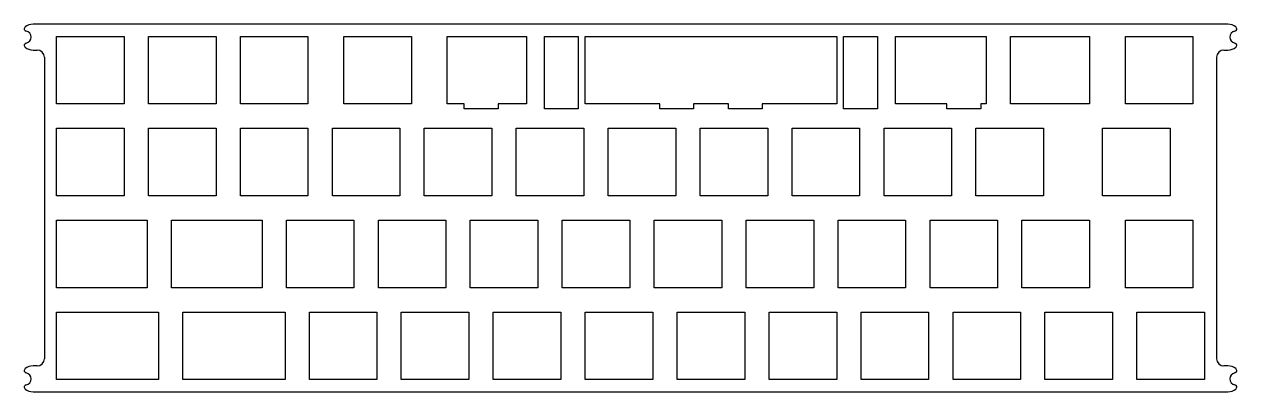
# Model space of a CAD drawing. Header units: millimetres. Extents: x -238 to 14, y -10 to 67.
import ezdxf

# ---------------------------------------------------------------- set-up
doc = ezdxf.new("R2010")
doc.units = ezdxf.units.MM
doc.layers.get('0').update_dxf_attribs({"linetype": 'CONTINUOUS'})

msp = doc.modelspace()

# ---------------------------------------------------------------- linework, layer by layer
for p, q in [((11.85, 66.67), (-235.69, 66.67)), ((-235.69, 61.32), (-234.86, 61.32)), ((11.02, 61.32), (11.85, 61.32)), ((-233.36, 59.82), (-233.36, -2.68)), ((9.53, -2.68), (9.53, 59.82)), ((-234.86, -4.18), (-235.69, -4.18)), ((11.85, -4.18), (11.02, -4.18)), ((-235.69, -9.53), (11.85, -9.53))]:
    msp.add_line(p, q)
for points in [[(-216.84, 64.15), (-216.84, 50.15), (-230.84, 50.15), (-230.84, 64.15)], [(-197.79, 50.15), (-211.79, 50.15), (-211.79, 64.15), (-197.79, 64.15)], [(-178.74, 50.15), (-192.74, 50.15), (-192.74, 64.15), (-178.74, 64.15)], [(-157.31, 50.15), (-171.31, 50.15), (-171.31, 64.15), (-157.31, 64.15)], [(-133.49, 64.15), (-133.49, 50.15), (-139.37, 50.15), (-139.37, 49.15), (-146.37, 49.15), (-146.37, 50.15), (-149.88, 50.15), (-149.88, 64.15)], [(-129.74, 64.15), (-122.74, 64.15), (-122.74, 49.15), (-129.74, 49.15)], [(-69.2, 64.15), (-69.2, 50.15), (-84.64, 50.15), (-84.64, 49.15), (-91.64, 49.15), (-91.64, 50.15), (-98.86, 50.15), (-98.86, 49.15), (-105.86, 49.15), (-105.86, 50.15), (-121.3, 50.15), (-121.3, 64.15)], [(-67.76, 49.15), (-67.76, 64.15), (-60.76, 64.15), (-60.76, 49.15)], [(-57.01, 64.15), (-38.24, 64.15), (-38.24, 50.15), (-39.37, 50.15), (-39.37, 49.15), (-46.37, 49.15), (-46.37, 50.15), (-57.01, 50.15)], [(-33.19, 50.15), (-33.19, 64.15), (-16.81, 64.15), (-16.81, 50.15)], [(-9.38, 64.15), (4.62, 64.15), (4.62, 50.15), (-9.38, 50.15)], [(-230.84, 31.1), (-230.84, 45.1), (-216.84, 45.1), (-216.84, 31.1)], [(-211.79, 31.1), (-211.79, 45.1), (-197.79, 45.1), (-197.79, 31.1)], [(-192.74, 31.1), (-192.74, 45.1), (-178.74, 45.1), (-178.74, 31.1)], [(-173.69, 45.1), (-159.69, 45.1), (-159.69, 31.1), (-173.69, 31.1)], [(-140.64, 31.1), (-154.64, 31.1), (-154.64, 45.1), (-140.64, 45.1)], [(-135.59, 31.1), (-135.59, 45.1), (-121.59, 45.1), (-121.59, 31.1)], [(-102.54, 45.1), (-102.54, 31.1), (-116.54, 31.1), (-116.54, 45.1)], [(-97.49, 45.1), (-83.49, 45.1), (-83.49, 31.1), (-97.49, 31.1)], [(-78.44, 31.1), (-78.44, 45.1), (-64.44, 45.1), (-64.44, 31.1)], [(-45.39, 31.1), (-59.39, 31.1), (-59.39, 45.1), (-45.39, 45.1)], [(-26.34, 31.1), (-40.34, 31.1), (-40.34, 45.1), (-26.34, 45.1)], [(-0.14, 31.1), (-14.14, 31.1), (-14.14, 45.1), (-0.14, 45.1)], [(-230.84, 26.05), (-212.07, 26.05), (-212.07, 12.05), (-230.84, 12.05)], [(-207.03, 12.05), (-207.03, 26.05), (-188.26, 26.05), (-188.26, 12.05)], [(-169.21, 12.05), (-183.21, 12.05), (-183.21, 26.05), (-169.21, 26.05)], [(-164.16, 12.05), (-164.16, 26.05), (-150.16, 26.05), (-150.16, 12.05)], [(-145.11, 26.05), (-131.11, 26.05), (-131.11, 12.05), (-145.11, 12.05)], [(-126.06, 26.05), (-112.06, 26.05), (-112.06, 12.05), (-126.06, 12.05)], [(-93.01, 26.05), (-93.01, 12.05), (-107.01, 12.05), (-107.01, 26.05)], [(-87.96, 26.05), (-73.96, 26.05), (-73.96, 12.05), (-87.96, 12.05)], [(-68.91, 26.05), (-54.91, 26.05), (-54.91, 12.05), (-68.91, 12.05)], [(-49.86, 12.05), (-49.86, 26.05), (-35.86, 26.05), (-35.86, 12.05)], [(-16.81, 12.05), (-30.81, 12.05), (-30.81, 26.05), (-16.81, 26.05)], [(-9.38, 26.05), (4.62, 26.05), (4.62, 12.05), (-9.38, 12.05)], [(-209.69, 7), (-209.69, -7), (-230.84, -7), (-230.84, 7)], [(-204.64, -7), (-204.64, 7), (-183.5, 7), (-183.5, -7)], [(-178.45, 7), (-164.45, 7), (-164.45, -7), (-178.45, -7)], [(-159.4, 7), (-145.4, 7), (-145.4, -7), (-159.4, -7)], [(-126.35, -7), (-140.35, -7), (-140.35, 7), (-126.35, 7)], [(-107.3, 7), (-107.3, -7), (-121.3, -7), (-121.3, 7)], [(-102.25, -7), (-102.25, 7), (-88.25, 7), (-88.25, -7)], [(-69.2, 7), (-69.2, -7), (-83.2, -7), (-83.2, 7)], [(-50.15, -7), (-64.15, -7), (-64.15, 7), (-50.15, 7)], [(-31.1, 7), (-31.1, -7), (-45.1, -7), (-45.1, 7)], [(-26.05, -7), (-26.05, 7), (-12.05, 7), (-12.05, -7)], [(-7, -7), (-7, 7), (7, 7), (7, -7)]]:
    msp.add_lwpolyline(points, close=True)
for centre, radius, start, end in [((-237.02, 65.72), 0.5, 127.8792, 258.8119), ((-235.69, 64), 2.68, 90, 127.8792), ((11.85, 64), 2.67, 52.1208, 90), ((13.19, 65.72), 0.5, -78.8119, 52.1208), ((-237.36, 64), 1.25, -78.8119, 78.8119), ((13.52, 64), 1.25, 101.1881, 258.8119), ((-237.02, 62.28), 0.5, 101.1881, 232.1208), ((-235.69, 64), 2.67, 232.1208, 270), ((-234.86, 59.82), 1.5, 0, 90), ((11.02, 59.82), 1.5, 90, 180), ((11.85, 64), 2.67, 270, 307.8792), ((13.19, 62.28), 0.5, -52.1208, 78.8119), ((-237.02, -5.13), 0.5, 127.8792, 258.8119), ((-235.69, -6.85), 2.68, 90, 127.8792), ((-234.86, -2.68), 1.5, -90, 0), ((11.02, -2.68), 1.5, 180, 270), ((11.85, -6.85), 2.68, 52.1208, 90), ((13.19, -5.13), 0.5, -78.8119, 52.1208), ((-237.36, -6.85), 1.25, -78.8119, 78.8119), ((13.52, -6.85), 1.25, 101.1881, 258.8119), ((-237.02, -8.57), 0.5, 101.1881, 232.1208), ((-235.69, -6.85), 2.67, 232.1208, 270), ((11.85, -6.85), 2.67, 270, 307.8792), ((13.19, -8.57), 0.5, -52.1208, 78.8119)]:
    msp.add_arc(centre, radius, start, end)

doc.saveas('drawing.dxf')
